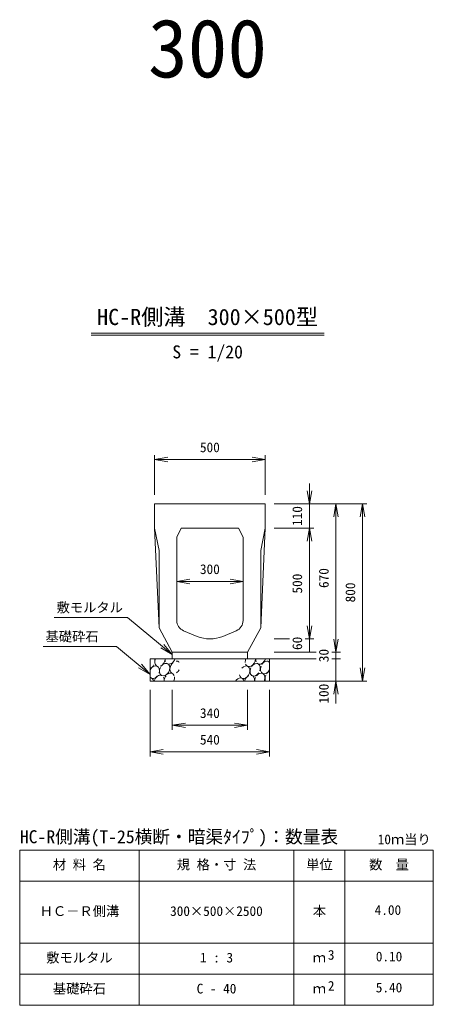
# Model space of a CAD drawing. Units: millimetres, scale not verified. Extents: x 5662 to 21676, y 2831 to 15264.
# Drawn here: x 12234 to 14104, y 2831 to 7281 of the extents above; entities that cross this region are included whole.
import ezdxf
from ezdxf.enums import TextEntityAlignment as Align

# ---------------------------------------------------------------- set-up
doc = ezdxf.new("R2010")
doc.units = ezdxf.units.MM
doc.header["$LTSCALE"] = 20
doc.layers.add('0_2', color=4, linetype='Continuous', lineweight=18)
doc.styles.add('ＭＳ ゴシック-5.0-0.0', font='')
doc.styles.get('ＭＳ ゴシック-5.0-0.0').set_extended_font_data('ＭＳ ゴシック-5.0-0.0')

msp = doc.modelspace()

# ---------------------------------------------------------------- linework, layer by layer
at = {"layer": '0_2'}
for p, q in [((12557.18, 5866.11), (13610.77, 5866.11)), ((12557.18, 5856.11), (13610.77, 5856.11)), ((12843.98, 5135.11), (12843.98, 5315.11)), ((12843.98, 5295.11), (12903.06, 5305.53)), ((13343.98, 5295.11), (13284.89, 5305.53)), ((13343.98, 5135.11), (13343.98, 5315.11)), ((12843.98, 5295.11), (12903.06, 5284.69)), ((12843.98, 5295.11), (13343.98, 5295.11)), ((13343.98, 5295.11), (13284.89, 5284.69)), ((13543.98, 5095.11), (13543.98, 5186.42)), ((13543.98, 5095.11), (13533.56, 5154.2)), ((13543.98, 5095.11), (13554.39, 5154.2)), ((13383.98, 5095.11), (13803.98, 5095.11)), ((13543.98, 5095.11), (13543.98, 4985.11)), ((13663.98, 5095.11), (13653.56, 5036.02)), ((13663.98, 5095.11), (13674.39, 5036.02)), ((13663.98, 5095.11), (13663.98, 4425.11)), ((13783.98, 5095.11), (13773.56, 5036.02)), ((13783.98, 5095.11), (13794.39, 5036.02)), ((13783.98, 5095.11), (13783.98, 4295.11)), ((12863.98, 4535.11), (12843.98, 4985.11)), ((13343.98, 4985.11), (13323.98, 4535.11)), ((13383.98, 4985.11), (13563.98, 4985.11)), ((13543.98, 4985.11), (13533.56, 4926.02)), ((13543.98, 4985.11), (13554.39, 4926.02)), ((13543.98, 4985.11), (13543.98, 4485.11)), ((12943.98, 4744.91), (13003.06, 4755.32)), ((12943.98, 4744.91), (13003.06, 4734.49)), ((12943.98, 4744.91), (13243.98, 4744.91)), ((13243.98, 4744.91), (13184.89, 4755.32)), ((13243.98, 4744.91), (13184.89, 4734.49)), ((12720.93, 4582.12), (12389.44, 4582.12)), ((12923.98, 4415.11), (12720.93, 4582.12)), ((13543.98, 4485.11), (13533.56, 4544.2)), ((13543.98, 4485.11), (13554.39, 4544.2)), ((12670.93, 4450.99), (12339.44, 4450.99)), ((12823.98, 4325.11), (12670.93, 4450.99)), ((12923.98, 4415.11), (12884.96, 4460.69)), ((13383.98, 4485.11), (13453.84, 4485.11)), ((13524.8, 4485.11), (13563.98, 4485.11)), ((13543.98, 4485.11), (13543.98, 4425.11)), ((13663.98, 4425.11), (13653.56, 4484.2)), ((13663.98, 4425.11), (13674.39, 4484.2)), ((12923.98, 4415.11), (12871.72, 4444.6)), ((13383.98, 4425.11), (13574.88, 4425.11)), ((13645.84, 4425.11), (13683.98, 4425.11)), ((13663.98, 4425.11), (13663.98, 4395.11)), ((12823.98, 4325.11), (12784.96, 4370.69)), ((13353.98, 4395.11), (13574.88, 4395.11)), ((13645.84, 4395.11), (13683.98, 4395.11)), ((13663.98, 4395.11), (13663.98, 4295.11)), ((12823.98, 4325.11), (12771.72, 4354.6)), ((13783.98, 4295.11), (13773.56, 4354.2)), ((13783.98, 4295.11), (13794.39, 4354.2)), ((13353.98, 4295.11), (13803.98, 4295.11)), ((13663.98, 4295.11), (13653.56, 4236.02)), ((13663.98, 4295.11), (13663.98, 4193.22)), ((13663.98, 4295.11), (13674.39, 4236.02)), ((13703.98, 4295.11), (13803.98, 4295.11)), ((12823.98, 3955.11), (12823.98, 4255.11)), ((12923.98, 4075.11), (12923.98, 4255.11)), ((13263.98, 4075.11), (13263.98, 4255.11)), ((13363.98, 3955.11), (13363.98, 4255.11)), ((12923.98, 4095.11), (12983.06, 4105.53)), ((12923.98, 4095.11), (12983.06, 4084.69)), ((12923.98, 4095.11), (13263.98, 4095.11)), ((13263.98, 4095.11), (13204.89, 4105.53)), ((13263.98, 4095.11), (13204.89, 4084.69)), ((12823.98, 3975.11), (12883.06, 3985.53)), ((12823.98, 3975.11), (12883.06, 3964.69)), ((12823.98, 3975.11), (13363.98, 3975.11)), ((13363.98, 3975.11), (13304.89, 3985.53)), ((13363.98, 3975.11), (13304.89, 3964.69)), ((13473.98, 3531.14), (13473.98, 2831.14)), ((13703.98, 3531.14), (13703.98, 2831.14)), ((12233.98, 3111.14), (14103.98, 3111.14)), ((12233.98, 2971.14), (14103.98, 2971.14))]:
    msp.add_line(p, q, dxfattribs=at)
at = {"layer": '0_2', "color": 2}
for p, q in [((12843.98, 5095.11), (12843.98, 4985.11)), ((12843.98, 5095.11), (13343.98, 5095.11)), ((13343.98, 5095.11), (13343.98, 4985.11)), ((12843.98, 4985.11), (12863.98, 4885.11)), ((12963.98, 4985.11), (12943.98, 4945.11)), ((12963.98, 4985.11), (13223.98, 4985.11)), ((13223.98, 4985.11), (13243.98, 4945.11)), ((13343.98, 4985.11), (13323.98, 4885.11)), ((12943.98, 4945.11), (12943.98, 4568.44)), ((13243.98, 4945.11), (13243.98, 4568.44)), ((12863.98, 4885.11), (12863.98, 4535.11)), ((13323.98, 4885.11), (13323.98, 4535.11)), ((12863.98, 4535.11), (12923.98, 4425.11)), ((12974.75, 4522.29), (13036.28, 4496.65)), ((13213.21, 4522.29), (13151.67, 4496.65)), ((13323.98, 4535.11), (13263.98, 4425.11)), ((12923.98, 4425.11), (13263.98, 4425.11)), ((12923.98, 4425.11), (12923.98, 4395.11)), ((13263.98, 4425.11), (13263.98, 4395.11)), ((12823.98, 4395.11), (12823.98, 4295.11)), ((12823.98, 4395.11), (13363.98, 4395.11)), ((13363.98, 4395.11), (13363.98, 4295.11)), ((12823.98, 4295.11), (13363.98, 4295.11)), ((12233.98, 3531.14), (12233.98, 2831.14)), ((12233.98, 3531.14), (14103.98, 3531.14)), ((12773.98, 3531.14), (12773.98, 2831.14)), ((14103.98, 3531.14), (14103.98, 2831.14)), ((12233.98, 3391.14), (14103.98, 3391.14)), ((12233.98, 2831.14), (14103.98, 2831.14))]:
    msp.add_line(p, q, dxfattribs=at)
for centre, radius, start, end in [((12993.98, 4568.44), 50, 180, 247.38014), ((13193.98, 4568.44), 50, 292.61986, 0), ((13093.98, 4635.11), 150, 247.38014, 292.61986)]:
    msp.add_arc(centre, radius, start, end, dxfattribs=at)
at = {"layer": '0_2'}
for centre, start_param, end_param in [((12821.92, 4378.17), 3.8493841, 4.6902001), ((12842.8, 4335.25), 4.8928581, 7.840068), ((12868.36, 4388.91), 1.6822672, 3.0041978), ((12821.92, 4378.17), 5.1474802, 5.7147216), ((12889.59, 4346.48), 1.5802698, 7.6313716), ((12868.36, 4388.91), 3.7709083, 5.2928579), ((12915.44, 4400.12), 2.0795248, 2.547628), ((12915.44, 4400.12), 2.9199025, 4.8956003), ((12936.81, 4356.65), 1.0316857, 3.395071), ((12936.81, 4356.65), 6.0011175, 6.7364116), ((13251.65, 4334.85), 2.320676, 7.4860293), ((13277.21, 4388.51), 1.6822672, 2.2705704), ((13277.21, 4388.51), 2.5502995, 5.2928579), ((13298.44, 4346.08), 4.8597842, 7.6713492), ((13324.29, 4399.72), 2.0795248, 2.5744435), ((13324.29, 4399.72), 2.9579169, 4.8956003), ((13345.66, 4356.25), 1.6954897, 4.6625812), ((13345.66, 4356.25), 6.0011175, 7.7378401), ((12842.8, 4335.25), 2.8236307, 4.347989), ((12863.65, 4292.68), 0.0324618, 1.8168834), ((12910.59, 4302.86), 1.3150626, 2.1784748), ((12910.59, 4302.86), 5.7286705, 7.256989), ((12936.81, 4356.65), 4.0306578, 4.6625812), ((13272.5, 4292.28), 0.7069732, 1.8168834), ((13298.44, 4346.08), 1.6079237, 4.5711327), ((13272.5, 4292.28), 5.1582417, 6.5669059), ((13319.44, 4302.46), 4.7966503, 7.602652), ((13366.51, 4313.67), 1.6544758, 2.6284553), ((13366.51, 4313.67), 0.7283933, 1.3802926), ((12816.57, 4281.47), 5.5751573, 6.5743529), ((12863.65, 4292.68), 5.1582417, 5.8599737), ((12910.59, 4302.86), 4.7966503, 5.462491), ((13225.42, 4281.07), 5.5751573, 7.6831531), ((13319.44, 4302.46), 1.6215093, 2.1784748)]:
    msp.add_ellipse(centre, major_axis=(13.56, 26.74), ratio=0.710984, start_param=start_param, end_param=end_param, dxfattribs=at)

# ---------------------------------------------------------------- texts
at = {"layer": '0_2', "color": 7, "style": 'ＭＳ ゴシック-5.0-0.0'}
for s, height, p in [('300', 263.9, (12814.01, 6941.04)), ('HC-R側溝\u3000300×500型', 73.31, (12584.01, 5880.21)), ('S = 1/20', 58.65, (12924, 5734.22)), ('500', 43.99, (13048.98, 5315.11)), ('300', 43.99, (13048.98, 4764.91)), ('敷モルタル', 43.99, (12400.76, 4592.15)), ('基礎砕石', 43.99, (12350.76, 4461.02)), ('340', 43.99, (13048.98, 4115.11)), ('540', 43.99, (13048.98, 3995.11)), ('HC-R側溝(T-25横断・暗渠ﾀｲﾌﾟ)：数量表', 58.65, (12234.65, 3545.24)), ('10ｍ当り', 43.99, (13852.61, 3545.19)), ('材 料 名', 43.99, (12384.02, 3431.21)), ('規 格・寸 法', 43.99, (12944.02, 3431.21)), ('単位', 43.99, (13529.02, 3431.21)), ('数\u3000量', 43.99, (13814.02, 3431.21)), ('ＨＣ－Ｒ側溝', 43.99, (12324.02, 3221.14)), ('300×500×2500', 43.99, (12914.02, 3221.2)), ('本', 43.99, (13559.02, 3221.2)), ('4.00', 43.99, (13838.98, 3226.2)), ('敷モルタル', 43.99, (12354.03, 3011.24)), ('3', 43.99, (13627.35, 3023.7)), ('0.10', 43.99, (13843.98, 3016.19)), ('1 : 3', 43.99, (13049.03, 3011.24)), ('ｍ', 43.99, (13559.02, 3011.19)), ('2', 43.99, (13627.35, 2883.7)), ('基礎砕石', 43.99, (12384.03, 2871.24)), ('C - 40', 43.99, (13034.03, 2871.24)), ('ｍ', 43.99, (13559.02, 2871.19)), ('5.40', 43.99, (13843.98, 2876.19))]:
    msp.add_text(s, height=height, dxfattribs=at).set_placement(p, align=Align.BOTTOM_LEFT)
for s, p in [('110', (13523.98, 4995.11)), ('500', (13523.98, 4690.11)), ('670', (13643.98, 4715.11)), ('800', (13763.98, 4650.11)), ('60', (13523.98, 4435.26)), ('30', (13643.98, 4380.11)), ('100', (13643.98, 4193.22))]:
    msp.add_text(s, height=43.99, rotation=90, dxfattribs=at).set_placement(p, align=Align.BOTTOM_LEFT)

doc.saveas('drawing.dxf')
